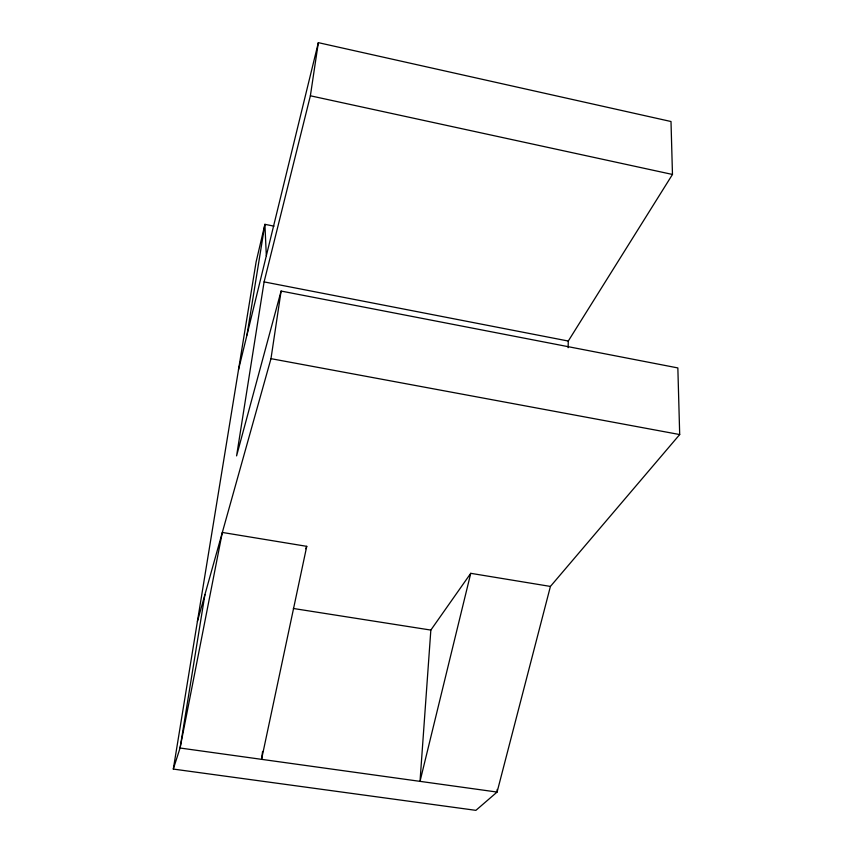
<?xml version="1.0" encoding="UTF-8"?>
<svg xmlns="http://www.w3.org/2000/svg" width="853" height="853" viewBox="0 0 853 853"><rect width="100%" height="100%" fill="white"/><g stroke="black" fill="none" stroke-linecap="round" stroke-linejoin="round"><path stroke-width="1.28" d="M568.141 347.704L568.279 341.04L672.473 174.46L671.002 121.521L318.34 42.65L238.477 369.861M497.203 789.43L497.086 792.064L475.889 810.35L173.308 769.075L256.124 261.807L264.91 224.328L274.016 226.152M470.749 573.323L430.84 630.079L420.017 781.359L470.749 573.323L550.42 586.427L679.692 434.55L677.847 367.931L281.106 291.054L236.58 455.886L264.099 281.895L310.375 95.792L318.34 42.65M262.585 751.44L261.551 759.341L306.749 546.336L222.324 532.443L180.068 748.017L173.308 769.075M197.406 621.442L270.977 358.665L281.106 291.054M204.923 594.594L180.068 748.017L497.086 792.064L550.42 586.427M246.975 335.058L264.91 224.328L266.328 255.74M305.737 548.746L306.749 546.336M293.347 608.477L430.84 630.079M270.977 358.665L679.692 434.55M264.099 281.895L568.279 341.04M310.375 95.792L672.473 174.46"/></g></svg>
